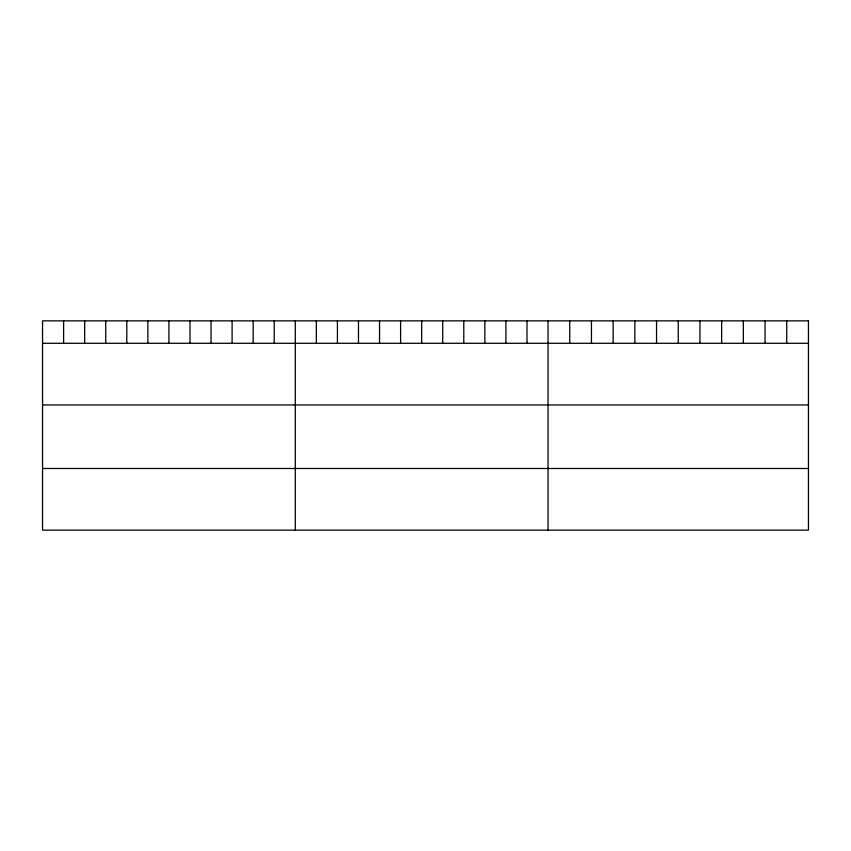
<?xml version="1.0" encoding="UTF-8"?>
<svg xmlns="http://www.w3.org/2000/svg" width="851" height="851" viewBox="0 0 851 851"><rect width="100%" height="100%" fill="white"/><g stroke="black" fill="none" stroke-linecap="round" stroke-linejoin="round"><path stroke-width="1.28" d="M42.55 343.293L808.45 343.293M42.55 404.948L808.45 404.948M42.55 468.486L808.45 468.486M786.75 320.859L786.75 343.293M765.049 320.859L765.049 343.293M743.348 320.859L743.348 343.293M721.648 320.859L721.648 343.293M699.947 320.859L699.947 343.293M678.247 320.859L678.247 343.293M656.547 320.859L656.547 343.293M634.846 320.859L634.846 343.293M613.145 320.859L613.145 343.293M591.445 320.859L591.445 343.293M569.745 320.859L569.745 343.293M548.044 320.859L548.044 530.141M526.982 320.859L526.982 343.293M505.92 320.859L505.92 343.293M484.857 320.859L484.857 343.293M463.795 320.859L463.795 343.293M442.733 320.859L442.733 343.293M421.67 320.859L421.67 343.293M400.608 320.859L400.608 343.293M379.546 320.859L379.546 343.293M358.484 320.859L358.484 343.293M337.421 320.859L337.421 343.293M316.359 320.859L316.359 343.293M295.297 320.859L295.297 530.141M274.235 320.859L274.235 343.293M253.172 320.859L253.172 343.293M232.11 320.859L232.11 343.293M211.048 320.859L211.048 343.293M189.986 320.859L189.986 343.293M168.924 320.859L168.924 343.293M147.861 320.859L147.861 343.293M126.799 320.859L126.799 343.293M105.737 320.859L105.737 343.293M84.674 320.859L84.674 343.293M63.612 320.859L63.612 343.293M808.45 320.859L42.55 320.859L42.55 530.141L808.45 530.141L808.45 320.859"/></g></svg>
